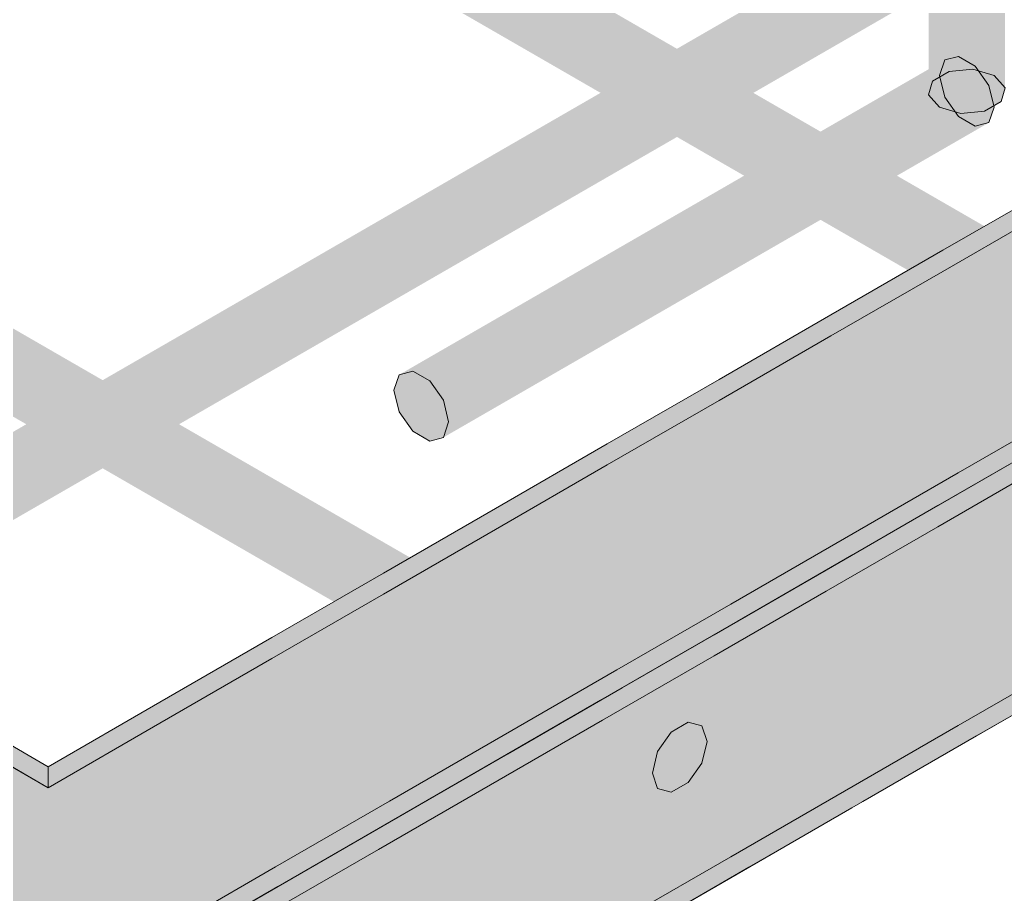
# Model space of a CAD drawing. Header units: metres. Extents: x 349021 to 349543, y 9281040 to 9281959.
# Drawn here: x 349207.2665 to 349207.5637, y 9281041.4445 to 9281041.7084 of the extents above; entities that cross this region are included whole.
import ezdxf

# ---------------------------------------------------------------- set-up
doc = ezdxf.new("R2010")
doc.units = ezdxf.units.M
doc.header["$LTSCALE"] = 0.25
doc.layers.add('ISO-3D', color=7, linetype='CONTINUOUS', lineweight=13)
doc.layers.add('ISO-3D-ARISTAS', color=250, linetype='CONTINUOUS', lineweight=13)

msp = doc.modelspace()

# ---------------------------------------------------------------- linework, layer by layer
at = {"layer": 'ISO-3D', "true_color": 0x5d5a55}
for points in [[(349207.54683, 9281041.78283), (349207.54173, 9281041.77988), (349207.54683, 9281041.69283), (349207.54173, 9281041.68988)], [(349207.55742, 9281041.77082), (349207.56252, 9281041.77377), (349207.55742, 9281041.68082), (349207.56252, 9281041.68377)]]:
    msp.add_solid(points, dxfattribs=at)
at = {"layer": 'ISO-3D', "true_color": 0x6a6762}
for points in [[(349207.55395, 9281041.78348), (349207.54683, 9281041.78283), (349207.55395, 9281041.69348), (349207.54683, 9281041.69283)], [(349207.5503, 9281041.77017), (349207.55742, 9281041.77082), (349207.5503, 9281041.68017), (349207.55742, 9281041.68082)]]:
    msp.add_solid(points, dxfattribs=at)
at = {"layer": 'ISO-3D', "true_color": 0x6c6863}
for points in [[(349207.56038, 9281041.78159), (349207.55395, 9281041.78348), (349207.56038, 9281041.69159), (349207.55395, 9281041.69348)], [(349207.54388, 9281041.77206), (349207.5503, 9281041.77017), (349207.54388, 9281041.68206), (349207.5503, 9281041.68017)]]:
    msp.add_solid(points, dxfattribs=at)
at = {"layer": 'ISO-3D', "true_color": 0x605d58}
for points in [[(349207.56365, 9281041.77788), (349207.56038, 9281041.78159), (349207.56365, 9281041.68788), (349207.56038, 9281041.69159)], [(349207.54061, 9281041.77577), (349207.54388, 9281041.77206), (349207.54061, 9281041.68577), (349207.54388, 9281041.68206)], [(349207.54545, 9281041.69628), (349207.54958, 9281041.69736), (349207.46318, 9281041.64878), (349207.46731, 9281041.64986)], [(349207.5588, 9281041.67737), (349207.55468, 9281041.67629), (349207.47653, 9281041.62987), (349207.4724, 9281041.62879)], [(349207.46318, 9281041.64878), (349207.46731, 9281041.64986), (349207.38091, 9281041.60128), (349207.38503, 9281041.60236)], [(349207.47653, 9281041.62987), (349207.4724, 9281041.62879), (349207.39426, 9281041.58237), (349207.39013, 9281041.58129)]]:
    msp.add_solid(points, dxfattribs=at)
at = {"layer": 'ISO-3D', "true_color": 0x4a4744}
for points in [[(349207.54173, 9281041.77988), (349207.54061, 9281041.77577), (349207.54173, 9281041.68988), (349207.54061, 9281041.68577)], [(349207.56252, 9281041.77377), (349207.56365, 9281041.77788), (349207.56252, 9281041.68377), (349207.56365, 9281041.68788)]]:
    msp.add_solid(points, dxfattribs=at)
at = {"layer": 'ISO-3D', "true_color": 0x7f5135}
for points in [[(349207.58266, 9281041.76057), (349207.58678, 9281041.75472), (349207.50005, 9281041.71287), (349207.50418, 9281041.70703)], [(349207.57756, 9281041.74539), (349207.57343, 9281041.75123), (349207.49495, 9281041.6977), (349207.49083, 9281041.70354)], [(349207.50005, 9281041.71287), (349207.50418, 9281041.70703), (349207.41745, 9281041.66518), (349207.42157, 9281041.65934)], [(349207.49495, 9281041.6977), (349207.49083, 9281041.70354), (349207.41235, 9281041.65001), (349207.40822, 9281041.65585)], [(349207.41745, 9281041.66518), (349207.42157, 9281041.65934), (349207.33484, 9281041.61749), (349207.33896, 9281041.61165)], [(349207.41235, 9281041.65001), (349207.40822, 9281041.65585), (349207.32974, 9281041.60231), (349207.32562, 9281041.60816)], [(349207.33484, 9281041.61749), (349207.33896, 9281041.61165), (349207.25223, 9281041.5698), (349207.25636, 9281041.56396)], [(349207.32974, 9281041.60231), (349207.32562, 9281041.60816), (349207.24714, 9281041.55462), (349207.24301, 9281041.56046)], [(349207.59065, 9281041.56518), (349207.59477, 9281041.55934), (349207.50805, 9281041.51749), (349207.51217, 9281041.51165)], [(349207.58555, 9281041.55001), (349207.58143, 9281041.55585), (349207.50295, 9281041.50231), (349207.49882, 9281041.50816)], [(349207.50805, 9281041.51749), (349207.51217, 9281041.51165), (349207.42544, 9281041.4698), (349207.42956, 9281041.46396)], [(349207.50295, 9281041.50231), (349207.49882, 9281041.50816), (349207.42034, 9281041.45462), (349207.41622, 9281041.46046)], [(349207.42544, 9281041.4698), (349207.42956, 9281041.46396), (349207.34283, 9281041.4221), (349207.34696, 9281041.41626)], [(349207.42034, 9281041.45462), (349207.41622, 9281041.46046), (349207.33774, 9281041.40693), (349207.33361, 9281041.41277)]]:
    msp.add_solid(points, dxfattribs=at)
at = {"layer": 'ISO-3D', "true_color": 0x70472f}
for points in [[(349207.57343, 9281041.75123), (349207.57186, 9281041.75774), (349207.49083, 9281041.70354), (349207.48925, 9281041.71005)], [(349207.58678, 9281041.75472), (349207.58836, 9281041.74822), (349207.50418, 9281041.70703), (349207.50575, 9281041.70052)], [(349207.49083, 9281041.70354), (349207.48925, 9281041.71005), (349207.40822, 9281041.65585), (349207.40665, 9281041.66236)], [(349207.50418, 9281041.70703), (349207.50575, 9281041.70052), (349207.42157, 9281041.65934), (349207.42315, 9281041.65283)], [(349207.40822, 9281041.65585), (349207.40665, 9281041.66236), (349207.32562, 9281041.60816), (349207.32404, 9281041.61466)], [(349207.42157, 9281041.65934), (349207.42315, 9281041.65283), (349207.33896, 9281041.61165), (349207.34054, 9281041.60514)], [(349207.32562, 9281041.60816), (349207.32404, 9281041.61466), (349207.24301, 9281041.56046), (349207.24144, 9281041.56697)], [(349207.33896, 9281041.61165), (349207.34054, 9281041.60514), (349207.25636, 9281041.56396), (349207.25793, 9281041.55745)], [(349207.58143, 9281041.55585), (349207.57985, 9281041.56236), (349207.49882, 9281041.50816), (349207.49725, 9281041.51466)], [(349207.59477, 9281041.55934), (349207.59635, 9281041.55283), (349207.51217, 9281041.51165), (349207.51374, 9281041.50514)], [(349207.49882, 9281041.50816), (349207.49725, 9281041.51466), (349207.41622, 9281041.46046), (349207.41464, 9281041.46697)], [(349207.51217, 9281041.51165), (349207.51374, 9281041.50514), (349207.42956, 9281041.46396), (349207.43114, 9281041.45745)], [(349207.41622, 9281041.46046), (349207.41464, 9281041.46697), (349207.33361, 9281041.41277), (349207.33204, 9281041.41928)], [(349207.42956, 9281041.46396), (349207.43114, 9281041.45745), (349207.34696, 9281041.41626), (349207.34853, 9281041.40975)]]:
    msp.add_solid(points, dxfattribs=at)
at = {"layer": 'ISO-3D', "true_color": 0x553624}
for points in [[(349207.58836, 9281041.74822), (349207.58678, 9281041.74353), (349207.50575, 9281041.70052), (349207.50418, 9281041.69583)], [(349207.48925, 9281041.71005), (349207.49083, 9281041.71474), (349207.40665, 9281041.66236), (349207.40822, 9281041.66705)], [(349207.50575, 9281041.70052), (349207.50418, 9281041.69583), (349207.42315, 9281041.65283), (349207.42157, 9281041.64814)], [(349207.40665, 9281041.66236), (349207.40822, 9281041.66705), (349207.32404, 9281041.61466), (349207.32562, 9281041.61935)], [(349207.42315, 9281041.65283), (349207.42157, 9281041.64814), (349207.34054, 9281041.60514), (349207.33896, 9281041.60045)], [(349207.32404, 9281041.61466), (349207.32562, 9281041.61935), (349207.24144, 9281041.56697), (349207.24301, 9281041.57166)], [(349207.34054, 9281041.60514), (349207.33896, 9281041.60045), (349207.25793, 9281041.55745), (349207.25636, 9281041.55276)], [(349207.57985, 9281041.56236), (349207.58143, 9281041.56705), (349207.49725, 9281041.51466), (349207.49882, 9281041.51935)], [(349207.59635, 9281041.55283), (349207.59477, 9281041.54814), (349207.51374, 9281041.50514), (349207.51217, 9281041.50045)], [(349207.49725, 9281041.51466), (349207.49882, 9281041.51935), (349207.41464, 9281041.46697), (349207.41622, 9281041.47166)], [(349207.51374, 9281041.50514), (349207.51217, 9281041.50045), (349207.43114, 9281041.45745), (349207.42956, 9281041.45276)], [(349207.41464, 9281041.46697), (349207.41622, 9281041.47166), (349207.33204, 9281041.41928), (349207.33361, 9281041.42397)], [(349207.43114, 9281041.45745), (349207.42956, 9281041.45276), (349207.34853, 9281041.40975), (349207.34696, 9281041.40507)]]:
    msp.add_solid(points, dxfattribs=at)
at = {"layer": 'ISO-3D', "true_color": 0x7c4f34}
for points in [[(349207.58266, 9281041.74245), (349207.57756, 9281041.74539), (349207.50005, 9281041.69476), (349207.49495, 9281041.6977)], [(349207.47607, 9281041.69179), (349207.47097, 9281041.68885), (349207.39346, 9281041.73948), (349207.38837, 9281041.73654)], [(349207.47097, 9281041.67073), (349207.47607, 9281041.67367), (349207.38837, 9281041.71842), (349207.39346, 9281041.72136)], [(349207.49495, 9281041.71582), (349207.50005, 9281041.71287), (349207.41235, 9281041.66812), (349207.41745, 9281041.66518)], [(349207.50005, 9281041.69476), (349207.49495, 9281041.6977), (349207.41745, 9281041.64706), (349207.41235, 9281041.65001)], [(349207.55867, 9281041.6441), (349207.55358, 9281041.64115), (349207.47607, 9281041.69179), (349207.47097, 9281041.68885)], [(349207.55358, 9281041.62304), (349207.55867, 9281041.62598), (349207.47097, 9281041.67073), (349207.47607, 9281041.67367)], [(349207.41235, 9281041.66812), (349207.41745, 9281041.66518), (349207.32974, 9281041.62043), (349207.33484, 9281041.61749)], [(349207.41745, 9281041.64706), (349207.41235, 9281041.65001), (349207.33484, 9281041.59937), (349207.32974, 9281041.60231)], [(349207.64128, 9281041.59641), (349207.63618, 9281041.59346), (349207.55867, 9281041.6441), (349207.55358, 9281041.64115)], [(349207.30286, 9281041.59179), (349207.29777, 9281041.58885), (349207.22026, 9281041.63948), (349207.21516, 9281041.63654)], [(349207.63618, 9281041.57534), (349207.64128, 9281041.57829), (349207.55358, 9281041.62304), (349207.55867, 9281041.62598)], [(349207.29777, 9281041.57073), (349207.30286, 9281041.57367), (349207.21516, 9281041.61842), (349207.22026, 9281041.62136)], [(349207.32974, 9281041.62043), (349207.33484, 9281041.61749), (349207.24714, 9281041.57274), (349207.25223, 9281041.5698)], [(349207.33484, 9281041.59937), (349207.32974, 9281041.60231), (349207.25223, 9281041.55168), (349207.24714, 9281041.55462)], [(349207.38547, 9281041.5441), (349207.38037, 9281041.54115), (349207.30286, 9281041.59179), (349207.29777, 9281041.58885)], [(349207.38037, 9281041.52304), (349207.38547, 9281041.52598), (349207.29777, 9281041.57073), (349207.30286, 9281041.57367)], [(349207.58555, 9281041.56812), (349207.59065, 9281041.56518), (349207.50295, 9281041.52043), (349207.50805, 9281041.51749)], [(349207.59065, 9281041.54706), (349207.58555, 9281041.55001), (349207.50805, 9281041.49937), (349207.50295, 9281041.50231)], [(349207.46807, 9281041.49641), (349207.46298, 9281041.49346), (349207.38547, 9281041.5441), (349207.38037, 9281041.54115)], [(349207.46298, 9281041.47534), (349207.46807, 9281041.47829), (349207.38037, 9281041.52304), (349207.38547, 9281041.52598)], [(349207.50295, 9281041.52043), (349207.50805, 9281041.51749), (349207.42034, 9281041.47274), (349207.42544, 9281041.4698)], [(349207.50805, 9281041.49937), (349207.50295, 9281041.50231), (349207.42544, 9281041.45168), (349207.42034, 9281041.45462)], [(349207.42034, 9281041.47274), (349207.42544, 9281041.4698), (349207.33774, 9281041.42505), (349207.34283, 9281041.4221)], [(349207.42544, 9281041.45168), (349207.42034, 9281041.45462), (349207.34283, 9281041.40399), (349207.33774, 9281041.40693)]]:
    msp.add_solid(points, dxfattribs=at)
at = {"layer": 'ISO-3D', "true_color": 0x67422b}
for points in [[(349207.58678, 9281041.74353), (349207.58266, 9281041.74245), (349207.50418, 9281041.69583), (349207.50005, 9281041.69476)], [(349207.49083, 9281041.71474), (349207.49495, 9281041.71582), (349207.40822, 9281041.66705), (349207.41235, 9281041.66812)], [(349207.50418, 9281041.69583), (349207.50005, 9281041.69476), (349207.42157, 9281041.64814), (349207.41745, 9281041.64706)], [(349207.40822, 9281041.66705), (349207.41235, 9281041.66812), (349207.32562, 9281041.61935), (349207.32974, 9281041.62043)], [(349207.42157, 9281041.64814), (349207.41745, 9281041.64706), (349207.33896, 9281041.60045), (349207.33484, 9281041.59937)], [(349207.32562, 9281041.61935), (349207.32974, 9281041.62043), (349207.24301, 9281041.57166), (349207.24714, 9281041.57274)], [(349207.33896, 9281041.60045), (349207.33484, 9281041.59937), (349207.25636, 9281041.55276), (349207.25223, 9281041.55168)], [(349207.58143, 9281041.56705), (349207.58555, 9281041.56812), (349207.49882, 9281041.51935), (349207.50295, 9281041.52043)], [(349207.59477, 9281041.54814), (349207.59065, 9281041.54706), (349207.51217, 9281041.50045), (349207.50805, 9281041.49937)], [(349207.49882, 9281041.51935), (349207.50295, 9281041.52043), (349207.41622, 9281041.47166), (349207.42034, 9281041.47274)], [(349207.51217, 9281041.50045), (349207.50805, 9281041.49937), (349207.42956, 9281041.45276), (349207.42544, 9281041.45168)], [(349207.41622, 9281041.47166), (349207.42034, 9281041.47274), (349207.33361, 9281041.42397), (349207.33774, 9281041.42505)], [(349207.42956, 9281041.45276), (349207.42544, 9281041.45168), (349207.34696, 9281041.40507), (349207.34283, 9281041.40399)]]:
    msp.add_solid(points, dxfattribs=at)
at = {"layer": 'ISO-3D', "true_color": 0x603d28}
for points in [[(349207.48019, 9281041.69071), (349207.47607, 9281041.69179), (349207.39759, 9281041.7384), (349207.39346, 9281041.73948)], [(349207.48177, 9281041.68602), (349207.48019, 9281041.69071), (349207.39916, 9281041.73371), (349207.39759, 9281041.7384)], [(349207.46527, 9281041.6765), (349207.46685, 9281041.67181), (349207.38267, 9281041.72419), (349207.38424, 9281041.7195)], [(349207.46685, 9281041.67181), (349207.47097, 9281041.67073), (349207.38424, 9281041.7195), (349207.38837, 9281041.71842)], [(349207.5628, 9281041.64302), (349207.55867, 9281041.6441), (349207.48019, 9281041.69071), (349207.47607, 9281041.69179)], [(349207.56437, 9281041.63833), (349207.5628, 9281041.64302), (349207.48177, 9281041.68602), (349207.48019, 9281041.69071)], [(349207.54788, 9281041.6288), (349207.54945, 9281041.62412), (349207.46527, 9281041.6765), (349207.46685, 9281041.67181)], [(349207.54945, 9281041.62412), (349207.55358, 9281041.62304), (349207.46685, 9281041.67181), (349207.47097, 9281041.67073)], [(349207.6454, 9281041.59533), (349207.64128, 9281041.59641), (349207.5628, 9281041.64302), (349207.55867, 9281041.6441)], [(349207.64698, 9281041.59064), (349207.6454, 9281041.59533), (349207.56437, 9281041.63833), (349207.5628, 9281041.64302)], [(349207.30699, 9281041.59071), (349207.30286, 9281041.59179), (349207.22438, 9281041.6384), (349207.22026, 9281041.63948)], [(349207.30856, 9281041.58602), (349207.30699, 9281041.59071), (349207.22596, 9281041.63371), (349207.22438, 9281041.6384)], [(349207.63048, 9281041.58111), (349207.63206, 9281041.57642), (349207.54788, 9281041.6288), (349207.54945, 9281041.62412)], [(349207.29207, 9281041.5765), (349207.29364, 9281041.57181), (349207.20946, 9281041.62419), (349207.21104, 9281041.6195)], [(349207.63206, 9281041.57642), (349207.63618, 9281041.57534), (349207.54945, 9281041.62412), (349207.55358, 9281041.62304)], [(349207.29364, 9281041.57181), (349207.29777, 9281041.57073), (349207.21104, 9281041.6195), (349207.21516, 9281041.61842)], [(349207.38959, 9281041.54302), (349207.38547, 9281041.5441), (349207.30699, 9281041.59071), (349207.30286, 9281041.59179)], [(349207.39117, 9281041.53833), (349207.38959, 9281041.54302), (349207.30856, 9281041.58602), (349207.30699, 9281041.59071)], [(349207.37467, 9281041.5288), (349207.37625, 9281041.52412), (349207.29207, 9281041.5765), (349207.29364, 9281041.57181)], [(349207.37625, 9281041.52412), (349207.38037, 9281041.52304), (349207.29364, 9281041.57181), (349207.29777, 9281041.57073)], [(349207.4722, 9281041.49533), (349207.46807, 9281041.49641), (349207.38959, 9281041.54302), (349207.38547, 9281041.5441)], [(349207.47377, 9281041.49064), (349207.4722, 9281041.49533), (349207.39117, 9281041.53833), (349207.38959, 9281041.54302)], [(349207.45728, 9281041.48111), (349207.45885, 9281041.47642), (349207.37467, 9281041.5288), (349207.37625, 9281041.52412)], [(349207.45885, 9281041.47642), (349207.46298, 9281041.47534), (349207.37625, 9281041.52412), (349207.38037, 9281041.52304)]]:
    msp.add_solid(points, dxfattribs=at)
at = {"layer": 'ISO-3D', "true_color": 0x865538}
for points in [[(349207.47097, 9281041.68885), (349207.46685, 9281041.68301), (349207.38837, 9281041.73654), (349207.38424, 9281041.7307)], [(349207.47607, 9281041.67367), (349207.48019, 9281041.67951), (349207.39346, 9281041.72136), (349207.39759, 9281041.72721)], [(349207.55358, 9281041.64115), (349207.54945, 9281041.63531), (349207.47097, 9281041.68885), (349207.46685, 9281041.68301)], [(349207.55867, 9281041.62598), (349207.5628, 9281041.63182), (349207.47607, 9281041.67367), (349207.48019, 9281041.67951)], [(349207.63618, 9281041.59346), (349207.63206, 9281041.58762), (349207.55358, 9281041.64115), (349207.54945, 9281041.63531)], [(349207.29777, 9281041.58885), (349207.29364, 9281041.58301), (349207.21516, 9281041.63654), (349207.21104, 9281041.6307)], [(349207.64128, 9281041.57829), (349207.6454, 9281041.58413), (349207.55867, 9281041.62598), (349207.5628, 9281041.63182)], [(349207.30286, 9281041.57367), (349207.30699, 9281041.57951), (349207.22026, 9281041.62136), (349207.22438, 9281041.62721)], [(349207.38037, 9281041.54115), (349207.37625, 9281041.53531), (349207.29777, 9281041.58885), (349207.29364, 9281041.58301)], [(349207.38547, 9281041.52598), (349207.38959, 9281041.53182), (349207.30286, 9281041.57367), (349207.30699, 9281041.57951)], [(349207.46298, 9281041.49346), (349207.45885, 9281041.48762), (349207.38037, 9281041.54115), (349207.37625, 9281041.53531)], [(349207.46807, 9281041.47829), (349207.4722, 9281041.48413), (349207.38547, 9281041.52598), (349207.38959, 9281041.53182)]]:
    msp.add_solid(points, dxfattribs=at)
at = {"layer": 'ISO-3D', "true_color": 0x7b4f34}
for points in [[(349207.48019, 9281041.67951), (349207.48177, 9281041.68602), (349207.39759, 9281041.72721), (349207.39916, 9281041.73371)], [(349207.46685, 9281041.68301), (349207.46527, 9281041.6765), (349207.38424, 9281041.7307), (349207.38267, 9281041.72419)], [(349207.5628, 9281041.63182), (349207.56437, 9281041.63833), (349207.48019, 9281041.67951), (349207.48177, 9281041.68602)], [(349207.54945, 9281041.63531), (349207.54788, 9281041.6288), (349207.46685, 9281041.68301), (349207.46527, 9281041.6765)], [(349207.6454, 9281041.58413), (349207.64698, 9281041.59064), (349207.5628, 9281041.63182), (349207.56437, 9281041.63833)], [(349207.63206, 9281041.58762), (349207.63048, 9281041.58111), (349207.54945, 9281041.63531), (349207.54788, 9281041.6288)], [(349207.30699, 9281041.57951), (349207.30856, 9281041.58602), (349207.22438, 9281041.62721), (349207.22596, 9281041.63371)], [(349207.29364, 9281041.58301), (349207.29207, 9281041.5765), (349207.21104, 9281041.6307), (349207.20946, 9281041.62419)], [(349207.38959, 9281041.53182), (349207.39117, 9281041.53833), (349207.30699, 9281041.57951), (349207.30856, 9281041.58602)], [(349207.37625, 9281041.53531), (349207.37467, 9281041.5288), (349207.29364, 9281041.58301), (349207.29207, 9281041.5765)], [(349207.4722, 9281041.48413), (349207.47377, 9281041.49064), (349207.38959, 9281041.53182), (349207.39117, 9281041.53833)], [(349207.45885, 9281041.48762), (349207.45728, 9281041.48111), (349207.37625, 9281041.53531), (349207.37467, 9281041.5288)]]:
    msp.add_solid(points, dxfattribs=at)
at = {"layer": 'ISO-3D', "true_color": 0x736f6a}
for points in [[(349207.54958, 9281041.69736), (349207.55468, 9281041.69441), (349207.46731, 9281041.64986), (349207.4724, 9281041.64691)], [(349207.55213, 9281041.68682), (349207.54683, 9281041.69283), (349207.54173, 9281041.68988)], [(349207.55213, 9281041.68682), (349207.55395, 9281041.69348), (349207.54683, 9281041.69283)], [(349207.55213, 9281041.68682), (349207.56038, 9281041.69159), (349207.55395, 9281041.69348)], [(349207.55213, 9281041.68682), (349207.56365, 9281041.68788), (349207.56038, 9281041.69159)], [(349207.55213, 9281041.68682), (349207.54173, 9281041.68988), (349207.54061, 9281041.68577)], [(349207.55213, 9281041.68682), (349207.54061, 9281041.68577), (349207.54388, 9281041.68206)], [(349207.55213, 9281041.68682), (349207.54388, 9281041.68206), (349207.5503, 9281041.68017)], [(349207.55213, 9281041.68682), (349207.5503, 9281041.68017), (349207.55742, 9281041.68082)], [(349207.55213, 9281041.68682), (349207.56252, 9281041.68377), (349207.56365, 9281041.68788)], [(349207.55213, 9281041.68682), (349207.55742, 9281041.68082), (349207.56252, 9281041.68377)], [(349207.55468, 9281041.67629), (349207.54958, 9281041.67924), (349207.4724, 9281041.62879), (349207.46731, 9281041.63174)], [(349207.46731, 9281041.64986), (349207.4724, 9281041.64691), (349207.38503, 9281041.60236), (349207.39013, 9281041.59941)], [(349207.4724, 9281041.62879), (349207.46731, 9281041.63174), (349207.39013, 9281041.58129), (349207.38503, 9281041.58424)]]:
    msp.add_solid(points, dxfattribs=at)
at = {"layer": 'ISO-3D', "true_color": 0x67645f}
for points in [[(349207.55213, 9281041.68682), (349207.54545, 9281041.69628), (349207.54958, 9281041.69736)], [(349207.55213, 9281041.68682), (349207.54958, 9281041.69736), (349207.55468, 9281041.69441)], [(349207.55213, 9281041.68682), (349207.54388, 9281041.69159), (349207.54545, 9281041.69628)], [(349207.55213, 9281041.68682), (349207.55468, 9281041.69441), (349207.5588, 9281041.68857)], [(349207.55213, 9281041.68682), (349207.54545, 9281041.68508), (349207.54388, 9281041.69159)], [(349207.55213, 9281041.68682), (349207.5588, 9281041.68857), (349207.56038, 9281041.68206)], [(349207.55213, 9281041.68682), (349207.54958, 9281041.67924), (349207.54545, 9281041.68508)], [(349207.55213, 9281041.68682), (349207.55468, 9281041.67629), (349207.54958, 9281041.67924)], [(349207.55213, 9281041.68682), (349207.5588, 9281041.67737), (349207.55468, 9281041.67629)], [(349207.55213, 9281041.68682), (349207.56038, 9281041.68206), (349207.5588, 9281041.67737)], [(349207.38758, 9281041.59182), (349207.38091, 9281041.60128), (349207.38503, 9281041.60236)], [(349207.38758, 9281041.59182), (349207.38503, 9281041.60236), (349207.39013, 9281041.59941)], [(349207.38758, 9281041.59182), (349207.37933, 9281041.59659), (349207.38091, 9281041.60128)], [(349207.38758, 9281041.59182), (349207.39013, 9281041.59941), (349207.39426, 9281041.59357)], [(349207.38758, 9281041.59182), (349207.38091, 9281041.59008), (349207.37933, 9281041.59659)], [(349207.38758, 9281041.59182), (349207.39426, 9281041.59357), (349207.39583, 9281041.58706)], [(349207.38758, 9281041.59182), (349207.38503, 9281041.58424), (349207.38091, 9281041.59008)], [(349207.38758, 9281041.59182), (349207.39013, 9281041.58129), (349207.38503, 9281041.58424)], [(349207.38758, 9281041.59182), (349207.39426, 9281041.58237), (349207.39013, 9281041.58129)], [(349207.38758, 9281041.59182), (349207.39583, 9281041.58706), (349207.39426, 9281041.58237)]]:
    msp.add_solid(points, dxfattribs=at)
at = {"layer": 'ISO-3D', "true_color": 0x4f4d49}
for points in [[(349207.54388, 9281041.69159), (349207.54545, 9281041.69628), (349207.46161, 9281041.64409), (349207.46318, 9281041.64878)], [(349207.56038, 9281041.68206), (349207.5588, 9281041.67737), (349207.4781, 9281041.63456), (349207.47653, 9281041.62987)], [(349207.46161, 9281041.64409), (349207.46318, 9281041.64878), (349207.37933, 9281041.59659), (349207.38091, 9281041.60128)], [(349207.4781, 9281041.63456), (349207.47653, 9281041.62987), (349207.39583, 9281041.58706), (349207.39426, 9281041.58237)]]:
    msp.add_solid(points, dxfattribs=at)
at = {"layer": 'ISO-3D', "true_color": 0x76726d}
for points in [[(349207.55468, 9281041.69441), (349207.5588, 9281041.68857), (349207.4724, 9281041.64691), (349207.47653, 9281041.64107)], [(349207.54958, 9281041.67924), (349207.54545, 9281041.68508), (349207.46731, 9281041.63174), (349207.46318, 9281041.63758)], [(349207.4724, 9281041.64691), (349207.47653, 9281041.64107), (349207.39013, 9281041.59941), (349207.39426, 9281041.59357)], [(349207.46731, 9281041.63174), (349207.46318, 9281041.63758), (349207.38503, 9281041.58424), (349207.38091, 9281041.59008)]]:
    msp.add_solid(points, dxfattribs=at)
at = {"layer": 'ISO-3D', "true_color": 0x686560}
for points in [[(349207.54545, 9281041.68508), (349207.54388, 9281041.69159), (349207.46318, 9281041.63758), (349207.46161, 9281041.64409)], [(349207.5588, 9281041.68857), (349207.56038, 9281041.68206), (349207.47653, 9281041.64107), (349207.4781, 9281041.63456)], [(349207.46318, 9281041.63758), (349207.46161, 9281041.64409), (349207.38091, 9281041.59008), (349207.37933, 9281041.59659)], [(349207.47653, 9281041.64107), (349207.4781, 9281041.63456), (349207.39426, 9281041.59357), (349207.39583, 9281041.58706)]]:
    msp.add_solid(points, dxfattribs=at)
at = {"layer": 'ISO-3D', "true_color": 0x22252b}
for points in [[(349207.57862, 9281041.65197), (349207.54489, 9281041.63249), (349207.57862, 9281041.65832), (349207.54489, 9281041.63884)], [(349207.54489, 9281041.63249), (349207.51115, 9281041.61302), (349207.54489, 9281041.63884), (349207.51115, 9281041.61937)], [(349207.51115, 9281041.61302), (349207.47742, 9281041.59354), (349207.51115, 9281041.61937), (349207.47742, 9281041.59989)], [(349207.47742, 9281041.59354), (349207.44368, 9281041.57406), (349207.47742, 9281041.59989), (349207.44368, 9281041.58041)], [(349207.58386, 9281041.55339), (349207.54954, 9281041.53358), (349207.58386, 9281041.59149), (349207.54954, 9281041.57168)], [(349207.58677, 9281041.58047), (349207.55213, 9281041.56047), (349207.58677, 9281041.58682), (349207.55213, 9281041.56682)], [(349207.44368, 9281041.57406), (349207.40994, 9281041.55458), (349207.44368, 9281041.58041), (349207.40994, 9281041.56093)], [(349207.58677, 9281041.54555), (349207.55213, 9281041.52555), (349207.58677, 9281041.58047), (349207.55213, 9281041.56047)], [(349207.54954, 9281041.53358), (349207.51522, 9281041.51377), (349207.54954, 9281041.57168), (349207.51522, 9281041.55187)], [(349207.55213, 9281041.56047), (349207.51749, 9281041.54047), (349207.55213, 9281041.56682), (349207.51749, 9281041.54682)], [(349207.40994, 9281041.55458), (349207.37621, 9281041.53511), (349207.40994, 9281041.56093), (349207.37621, 9281041.54146)], [(349207.55213, 9281041.52555), (349207.51749, 9281041.50555), (349207.55213, 9281041.56047), (349207.51749, 9281041.54047)], [(349207.51522, 9281041.51377), (349207.48091, 9281041.49395), (349207.51522, 9281041.55187), (349207.48091, 9281041.53205)], [(349207.58386, 9281041.51529), (349207.54954, 9281041.49548), (349207.58386, 9281041.55339), (349207.54954, 9281041.53358)], [(349207.51749, 9281041.54047), (349207.48285, 9281041.52047), (349207.51749, 9281041.54682), (349207.48285, 9281041.52682)], [(349207.58677, 9281041.51062), (349207.55213, 9281041.49062), (349207.58677, 9281041.54555), (349207.55213, 9281041.52555)], [(349207.37621, 9281041.53511), (349207.34247, 9281041.51563), (349207.37621, 9281041.54146), (349207.34247, 9281041.52198)], [(349207.51749, 9281041.50555), (349207.48285, 9281041.48555), (349207.51749, 9281041.54047), (349207.48285, 9281041.52047)], [(349207.48091, 9281041.49395), (349207.44659, 9281041.47414), (349207.48091, 9281041.53205), (349207.44659, 9281041.51224)], [(349207.54954, 9281041.49548), (349207.51522, 9281041.47567), (349207.54954, 9281041.53358), (349207.51522, 9281041.51377)], [(349207.48285, 9281041.52047), (349207.44821, 9281041.50047), (349207.48285, 9281041.52682), (349207.44821, 9281041.50682)], [(349207.55213, 9281041.49062), (349207.51749, 9281041.47062), (349207.55213, 9281041.52555), (349207.51749, 9281041.50555)], [(349207.34247, 9281041.51563), (349207.30874, 9281041.49615), (349207.34247, 9281041.52198), (349207.30874, 9281041.5025)], [(349207.48285, 9281041.48555), (349207.44821, 9281041.46555), (349207.48285, 9281041.52047), (349207.44821, 9281041.50047)], [(349207.51522, 9281041.47567), (349207.48091, 9281041.45585), (349207.51522, 9281041.51377), (349207.48091, 9281041.49395)], [(349207.44659, 9281041.47414), (349207.41227, 9281041.45433), (349207.44659, 9281041.51224), (349207.41227, 9281041.49243)], [(349207.44821, 9281041.50047), (349207.41356, 9281041.48047), (349207.44821, 9281041.50682), (349207.41356, 9281041.48682)], [(349207.51749, 9281041.47062), (349207.48285, 9281041.45062), (349207.51749, 9281041.50555), (349207.48285, 9281041.48555)], [(349207.30874, 9281041.49615), (349207.275, 9281041.47667), (349207.30874, 9281041.5025), (349207.275, 9281041.48302)], [(349207.44821, 9281041.46555), (349207.41356, 9281041.44555), (349207.44821, 9281041.50047), (349207.41356, 9281041.48047)], [(349207.41227, 9281041.45433), (349207.37795, 9281041.43451), (349207.41227, 9281041.49243), (349207.37795, 9281041.47261)], [(349207.48091, 9281041.45585), (349207.44659, 9281041.43604), (349207.48091, 9281041.49395), (349207.44659, 9281041.47414)], [(349207.41356, 9281041.48047), (349207.37892, 9281041.46047), (349207.41356, 9281041.48682), (349207.37892, 9281041.46682)], [(349207.48285, 9281041.45062), (349207.44821, 9281041.43062), (349207.48285, 9281041.48555), (349207.44821, 9281041.46555)], [(349207.41356, 9281041.44555), (349207.37892, 9281041.42555), (349207.41356, 9281041.48047), (349207.37892, 9281041.46047)], [(349207.37795, 9281041.43451), (349207.34364, 9281041.4147), (349207.37795, 9281041.47261), (349207.34364, 9281041.4528)], [(349207.44659, 9281041.43604), (349207.41227, 9281041.41623), (349207.44659, 9281041.47414), (349207.41227, 9281041.45433)], [(349207.37892, 9281041.46047), (349207.34428, 9281041.44047), (349207.37892, 9281041.46682), (349207.34428, 9281041.44682)], [(349207.44821, 9281041.43062), (349207.41356, 9281041.41062), (349207.44821, 9281041.46555), (349207.41356, 9281041.44555)], [(349207.37892, 9281041.42555), (349207.34428, 9281041.40555), (349207.37892, 9281041.46047), (349207.34428, 9281041.44047)], [(349207.41227, 9281041.41623), (349207.37795, 9281041.39641), (349207.41227, 9281041.45433), (349207.37795, 9281041.43451)], [(349207.34364, 9281041.4147), (349207.30932, 9281041.39489), (349207.34364, 9281041.4528), (349207.30932, 9281041.43299)], [(349207.34428, 9281041.44047), (349207.30964, 9281041.42047), (349207.34428, 9281041.44682), (349207.30964, 9281041.42682)], [(349207.41356, 9281041.41062), (349207.37892, 9281041.39062), (349207.41356, 9281041.44555), (349207.37892, 9281041.42555)]]:
    msp.add_solid(points, dxfattribs=at)
at = {"layer": 'ISO-3D', "true_color": 0x2b2e35}
for points in [[(349207.60887, 9281041.64086), (349207.57513, 9281041.62138), (349207.57862, 9281041.65832), (349207.54489, 9281041.63884)], [(349207.61162, 9281041.63292), (349207.57788, 9281041.61344), (349207.57862, 9281041.65197), (349207.54489, 9281041.63249)], [(349207.57513, 9281041.62138), (349207.5414, 9281041.6019), (349207.54489, 9281041.63884), (349207.51115, 9281041.61937)], [(349207.57788, 9281041.61344), (349207.54415, 9281041.59397), (349207.54489, 9281041.63249), (349207.51115, 9281041.61302)], [(349207.60538, 9281041.60392), (349207.57164, 9281041.58444), (349207.57513, 9281041.62138), (349207.5414, 9281041.6019)], [(349207.5414, 9281041.6019), (349207.50766, 9281041.58243), (349207.51115, 9281041.61937), (349207.47742, 9281041.59989)], [(349207.54415, 9281041.59397), (349207.51041, 9281041.57449), (349207.51115, 9281041.61302), (349207.47742, 9281041.59354)], [(349207.61088, 9281041.59439), (349207.57714, 9281041.57492), (349207.57788, 9281041.61344), (349207.54415, 9281041.59397)], [(349207.50766, 9281041.58243), (349207.47393, 9281041.56295), (349207.47742, 9281041.59989), (349207.44368, 9281041.58041)], [(349207.57164, 9281041.58444), (349207.53791, 9281041.56496), (349207.5414, 9281041.6019), (349207.50766, 9281041.58243)], [(349207.51041, 9281041.57449), (349207.47667, 9281041.55501), (349207.47742, 9281041.59354), (349207.44368, 9281041.57406)], [(349207.57714, 9281041.57492), (349207.54341, 9281041.55544), (349207.54415, 9281041.59397), (349207.51041, 9281041.57449)], [(349207.57714, 9281041.58127), (349207.54341, 9281041.56179), (349207.57164, 9281041.58444), (349207.53791, 9281041.56496)], [(349207.53791, 9281041.56496), (349207.50417, 9281041.54549), (349207.50766, 9281041.58243), (349207.47393, 9281041.56295)], [(349207.47393, 9281041.56295), (349207.44019, 9281041.54347), (349207.44368, 9281041.58041), (349207.40994, 9281041.56093)], [(349207.47667, 9281041.55501), (349207.44294, 9281041.53553), (349207.44368, 9281041.57406), (349207.40994, 9281041.55458)], [(349207.54341, 9281041.55544), (349207.50967, 9281041.53596), (349207.51041, 9281041.57449), (349207.47667, 9281041.55501)], [(349207.54341, 9281041.56179), (349207.50967, 9281041.54231), (349207.53791, 9281041.56496), (349207.50417, 9281041.54549)], [(349207.44019, 9281041.54347), (349207.40645, 9281041.52399), (349207.40994, 9281041.56093), (349207.37621, 9281041.54146)], [(349207.50417, 9281041.54549), (349207.47044, 9281041.52601), (349207.47393, 9281041.56295), (349207.44019, 9281041.54347)], [(349207.50967, 9281041.53596), (349207.47593, 9281041.51648), (349207.47667, 9281041.55501), (349207.44294, 9281041.53553)], [(349207.44294, 9281041.53553), (349207.4092, 9281041.51606), (349207.40994, 9281041.55458), (349207.37621, 9281041.53511)], [(349207.47044, 9281041.52601), (349207.4367, 9281041.50653), (349207.44019, 9281041.54347), (349207.40645, 9281041.52399)], [(349207.50967, 9281041.54231), (349207.47593, 9281041.52283), (349207.50417, 9281041.54549), (349207.47044, 9281041.52601)], [(349207.40645, 9281041.52399), (349207.37272, 9281041.50452), (349207.37621, 9281041.54146), (349207.34247, 9281041.52198)], [(349207.4092, 9281041.51606), (349207.37547, 9281041.49658), (349207.37621, 9281041.53511), (349207.34247, 9281041.51563)], [(349207.47593, 9281041.51648), (349207.4422, 9281041.49701), (349207.44294, 9281041.53553), (349207.4092, 9281041.51606)], [(349207.47593, 9281041.52283), (349207.4422, 9281041.50336), (349207.47044, 9281041.52601), (349207.4367, 9281041.50653)], [(349207.37272, 9281041.50452), (349207.33898, 9281041.48504), (349207.34247, 9281041.52198), (349207.30874, 9281041.5025)], [(349207.4367, 9281041.50653), (349207.40296, 9281041.48705), (349207.40645, 9281041.52399), (349207.37272, 9281041.50452)], [(349207.4422, 9281041.49701), (349207.40846, 9281041.47753), (349207.4092, 9281041.51606), (349207.37547, 9281041.49658)], [(349207.37547, 9281041.49658), (349207.34173, 9281041.4771), (349207.34247, 9281041.51563), (349207.30874, 9281041.49615)], [(349207.58936, 9281041.51212), (349207.55504, 9281041.49231), (349207.58386, 9281041.51529), (349207.54954, 9281041.49548)], [(349207.40296, 9281041.48705), (349207.36923, 9281041.46758), (349207.37272, 9281041.50452), (349207.33898, 9281041.48504)], [(349207.4422, 9281041.50336), (349207.40846, 9281041.48388), (349207.4367, 9281041.50653), (349207.40296, 9281041.48705)], [(349207.275, 9281041.48302), (349207.24475, 9281041.46556), (349207.24126, 9281041.5025), (349207.21102, 9281041.48504)], [(349207.33898, 9281041.48504), (349207.30525, 9281041.46556), (349207.30874, 9281041.5025), (349207.275, 9281041.48302)], [(349207.275, 9281041.47667), (349207.242, 9281041.45762), (349207.24126, 9281041.49615), (349207.20827, 9281041.4771)], [(349207.34173, 9281041.4771), (349207.308, 9281041.45762), (349207.30874, 9281041.49615), (349207.275, 9281041.47667)], [(349207.40846, 9281041.47753), (349207.37473, 9281041.45805), (349207.37547, 9281041.49658), (349207.34173, 9281041.4771)], [(349207.55504, 9281041.49231), (349207.52072, 9281041.47249), (349207.54954, 9281041.49548), (349207.51522, 9281041.47567)], [(349207.40846, 9281041.48388), (349207.37473, 9281041.4644), (349207.40296, 9281041.48705), (349207.36923, 9281041.46758)], [(349207.36923, 9281041.46758), (349207.33549, 9281041.4481), (349207.33898, 9281041.48504), (349207.30525, 9281041.46556)], [(349207.30525, 9281041.46556), (349207.275, 9281041.4481), (349207.275, 9281041.48302), (349207.24475, 9281041.46556)], [(349207.308, 9281041.45762), (349207.275, 9281041.43857), (349207.275, 9281041.47667), (349207.242, 9281041.45762)], [(349207.37473, 9281041.45805), (349207.34099, 9281041.43857), (349207.34173, 9281041.4771), (349207.308, 9281041.45762)], [(349207.52072, 9281041.47249), (349207.4864, 9281041.45268), (349207.51522, 9281041.47567), (349207.48091, 9281041.45585)], [(349207.275, 9281041.4481), (349207.24475, 9281041.43064), (349207.24475, 9281041.46556), (349207.21451, 9281041.4481)], [(349207.33549, 9281041.4481), (349207.30525, 9281041.43064), (349207.30525, 9281041.46556), (349207.275, 9281041.4481)], [(349207.37473, 9281041.4644), (349207.34099, 9281041.44492), (349207.36923, 9281041.46758), (349207.33549, 9281041.4481)], [(349207.275, 9281041.43857), (349207.242, 9281041.41952), (349207.242, 9281041.45762), (349207.20901, 9281041.43857)], [(349207.34099, 9281041.43857), (349207.308, 9281041.41952), (349207.308, 9281041.45762), (349207.275, 9281041.43857)], [(349207.4864, 9281041.45268), (349207.45209, 9281041.43287), (349207.48091, 9281041.45585), (349207.44659, 9281041.43604)], [(349207.30525, 9281041.43064), (349207.275, 9281041.41317), (349207.275, 9281041.4481), (349207.24475, 9281041.43064)], [(349207.34099, 9281041.44492), (349207.31075, 9281041.42746), (349207.33549, 9281041.4481), (349207.30525, 9281041.43064)]]:
    msp.add_solid(points, dxfattribs=at)
at = {"layer": 'ISO-3D', "true_color": 0x262a30}
msp.add_solid([(349207.275, 9281041.47667), (349207.24126, 9281041.49615), (349207.275, 9281041.48302), (349207.24126, 9281041.5025)], dxfattribs=at)
at = {"layer": 'ISO-3D', "true_color": 0x643f2a}
for points in [[(349207.46553, 9281041.48587), (349207.46807, 9281041.49641), (349207.46298, 9281041.49346)], [(349207.46553, 9281041.48587), (349207.4722, 9281041.49533), (349207.46807, 9281041.49641)], [(349207.46553, 9281041.48587), (349207.47377, 9281041.49064), (349207.4722, 9281041.49533)], [(349207.46553, 9281041.48587), (349207.46298, 9281041.49346), (349207.45885, 9281041.48762)], [(349207.46553, 9281041.48587), (349207.4722, 9281041.48413), (349207.47377, 9281041.49064)], [(349207.46553, 9281041.48587), (349207.45885, 9281041.48762), (349207.45728, 9281041.48111)], [(349207.46553, 9281041.48587), (349207.45728, 9281041.48111), (349207.45885, 9281041.47642)], [(349207.46553, 9281041.48587), (349207.45885, 9281041.47642), (349207.46298, 9281041.47534)], [(349207.46553, 9281041.48587), (349207.46298, 9281041.47534), (349207.46807, 9281041.47829)], [(349207.46553, 9281041.48587), (349207.46807, 9281041.47829), (349207.4722, 9281041.48413)]]:
    msp.add_solid(points, dxfattribs=at)
at = {"layer": 'ISO-3D-ARISTAS', "color": 250}
for p, q in [((349207.54545, 9281041.69628), (349207.54958, 9281041.69736)), ((349207.54545, 9281041.69628), (349207.54958, 9281041.69736)), ((349207.54958, 9281041.69736), (349207.55468, 9281041.69441)), ((349207.54958, 9281041.69736), (349207.55468, 9281041.69441)), ((349207.54388, 9281041.69159), (349207.54545, 9281041.69628)), ((349207.54388, 9281041.69159), (349207.54545, 9281041.69628)), ((349207.55468, 9281041.69441), (349207.5588, 9281041.68857)), ((349207.55468, 9281041.69441), (349207.5588, 9281041.68857)), ((349207.54683, 9281041.69283), (349207.54173, 9281041.68988)), ((349207.54173, 9281041.68988), (349207.54683, 9281041.69283)), ((349207.54545, 9281041.68508), (349207.54388, 9281041.69159)), ((349207.54545, 9281041.68508), (349207.54388, 9281041.69159)), ((349207.55395, 9281041.69348), (349207.54683, 9281041.69283)), ((349207.54683, 9281041.69283), (349207.55395, 9281041.69348)), ((349207.56038, 9281041.69159), (349207.55395, 9281041.69348)), ((349207.55395, 9281041.69348), (349207.56038, 9281041.69159)), ((349207.56365, 9281041.68788), (349207.56038, 9281041.69159)), ((349207.56038, 9281041.69159), (349207.56365, 9281041.68788)), ((349207.54173, 9281041.68988), (349207.54061, 9281041.68577)), ((349207.54061, 9281041.68577), (349207.54173, 9281041.68988)), ((349207.5588, 9281041.68857), (349207.56038, 9281041.68206)), ((349207.5588, 9281041.68857), (349207.56038, 9281041.68206)), ((349207.54061, 9281041.68577), (349207.54388, 9281041.68206)), ((349207.54388, 9281041.68206), (349207.54061, 9281041.68577)), ((349207.56252, 9281041.68377), (349207.56365, 9281041.68788)), ((349207.56365, 9281041.68788), (349207.56252, 9281041.68377)), ((349207.54958, 9281041.67924), (349207.54545, 9281041.68508)), ((349207.54958, 9281041.67924), (349207.54545, 9281041.68508)), ((349207.55742, 9281041.68082), (349207.56252, 9281041.68377)), ((349207.56252, 9281041.68377), (349207.55742, 9281041.68082)), ((349207.54388, 9281041.68206), (349207.5503, 9281041.68017)), ((349207.5503, 9281041.68017), (349207.54388, 9281041.68206)), ((349207.5503, 9281041.68017), (349207.55742, 9281041.68082)), ((349207.55742, 9281041.68082), (349207.5503, 9281041.68017)), ((349207.56038, 9281041.68206), (349207.5588, 9281041.67737)), ((349207.56038, 9281041.68206), (349207.5588, 9281041.67737)), ((349207.55468, 9281041.67629), (349207.54958, 9281041.67924)), ((349207.55468, 9281041.67629), (349207.54958, 9281041.67924)), ((349207.5588, 9281041.67737), (349207.55468, 9281041.67629)), ((349207.5588, 9281041.67737), (349207.55468, 9281041.67629)), ((349207.54489, 9281041.63884), (349207.57862, 9281041.65832)), ((349207.54489, 9281041.63884), (349207.57862, 9281041.65832)), ((349207.57862, 9281041.65197), (349207.54489, 9281041.63249)), ((349207.54489, 9281041.63249), (349207.57862, 9281041.65197)), ((349207.51115, 9281041.61937), (349207.54489, 9281041.63884)), ((349207.51115, 9281041.61937), (349207.54489, 9281041.63884)), ((349207.54489, 9281041.63249), (349207.51115, 9281041.61302)), ((349207.51115, 9281041.61302), (349207.54489, 9281041.63249)), ((349207.47742, 9281041.59989), (349207.51115, 9281041.61937)), ((349207.47742, 9281041.59989), (349207.51115, 9281041.61937)), ((349207.51115, 9281041.61302), (349207.47742, 9281041.59354)), ((349207.47742, 9281041.59354), (349207.51115, 9281041.61302)), ((349207.38503, 9281041.60236), (349207.38091, 9281041.60128)), ((349207.38091, 9281041.60128), (349207.38503, 9281041.60236)), ((349207.39013, 9281041.59941), (349207.38503, 9281041.60236)), ((349207.38503, 9281041.60236), (349207.39013, 9281041.59941)), ((349207.38091, 9281041.60128), (349207.37933, 9281041.59659)), ((349207.37933, 9281041.59659), (349207.38091, 9281041.60128)), ((349207.39426, 9281041.59357), (349207.39013, 9281041.59941)), ((349207.39013, 9281041.59941), (349207.39426, 9281041.59357)), ((349207.44169, 9281041.50306), (349207.60837, 9281041.5993)), ((349207.44368, 9281041.58041), (349207.47742, 9281041.59989)), ((349207.44368, 9281041.58041), (349207.47742, 9281041.59989)), ((349207.37933, 9281041.59659), (349207.38091, 9281041.59008)), ((349207.38091, 9281041.59008), (349207.37933, 9281041.59659)), ((349207.39583, 9281041.58706), (349207.39426, 9281041.59357)), ((349207.39426, 9281041.59357), (349207.39583, 9281041.58706)), ((349207.47742, 9281041.59354), (349207.44368, 9281041.57406)), ((349207.44368, 9281041.57406), (349207.47742, 9281041.59354)), ((349207.54954, 9281041.57168), (349207.58386, 9281041.59149)), ((349207.38091, 9281041.59008), (349207.38503, 9281041.58424)), ((349207.38503, 9281041.58424), (349207.38091, 9281041.59008)), ((349207.39426, 9281041.58237), (349207.39583, 9281041.58706)), ((349207.39583, 9281041.58706), (349207.39426, 9281041.58237)), ((349207.55213, 9281041.56682), (349207.58677, 9281041.58682)), ((349207.38503, 9281041.58424), (349207.39013, 9281041.58129)), ((349207.39013, 9281041.58129), (349207.38503, 9281041.58424)), ((349207.39013, 9281041.58129), (349207.39426, 9281041.58237)), ((349207.39426, 9281041.58237), (349207.39013, 9281041.58129)), ((349207.40994, 9281041.56093), (349207.44368, 9281041.58041)), ((349207.40994, 9281041.56093), (349207.44368, 9281041.58041)), ((349207.57714, 9281041.58127), (349207.54341, 9281041.56179)), ((349207.57156, 9281041.57804), (349207.42328, 9281041.49243)), ((349207.44368, 9281041.57406), (349207.40994, 9281041.55458)), ((349207.40994, 9281041.55458), (349207.44368, 9281041.57406)), ((349207.57714, 9281041.57492), (349207.54341, 9281041.55544)), ((349207.51522, 9281041.55187), (349207.54954, 9281041.57168)), ((349207.51749, 9281041.54682), (349207.55213, 9281041.56682)), ((349207.37621, 9281041.54146), (349207.40994, 9281041.56093)), ((349207.37621, 9281041.54146), (349207.40994, 9281041.56093)), ((349207.54341, 9281041.56179), (349207.50967, 9281041.54231)), ((349207.54341, 9281041.55544), (349207.50967, 9281041.53596)), ((349207.40994, 9281041.55458), (349207.37621, 9281041.53511)), ((349207.37621, 9281041.53511), (349207.40994, 9281041.55458)), ((349207.48091, 9281041.53205), (349207.51522, 9281041.55187)), ((349207.48285, 9281041.52682), (349207.51749, 9281041.54682)), ((349207.34247, 9281041.52198), (349207.37621, 9281041.54146)), ((349207.34247, 9281041.52198), (349207.37621, 9281041.54146)), ((349207.50967, 9281041.54231), (349207.47593, 9281041.52283)), ((349207.37621, 9281041.53511), (349207.34247, 9281041.51563)), ((349207.34247, 9281041.51563), (349207.37621, 9281041.53511)), ((349207.50967, 9281041.53596), (349207.47593, 9281041.51648)), ((349207.44659, 9281041.51224), (349207.48091, 9281041.53205)), ((349207.44821, 9281041.50682), (349207.48285, 9281041.52682)), ((349207.30874, 9281041.5025), (349207.34247, 9281041.52198)), ((349207.30874, 9281041.5025), (349207.34247, 9281041.52198)), ((349207.47593, 9281041.52283), (349207.4422, 9281041.50336)), ((349207.47593, 9281041.51648), (349207.4422, 9281041.49701)), ((349207.34247, 9281041.51563), (349207.30874, 9281041.49615)), ((349207.30874, 9281041.49615), (349207.34247, 9281041.51563)), ((349207.54954, 9281041.49548), (349207.58386, 9281041.51529)), ((349207.58386, 9281041.51529), (349207.54954, 9281041.49548)), ((349207.41227, 9281041.49243), (349207.44659, 9281041.51224)), ((349207.58677, 9281041.51062), (349207.55213, 9281041.49062)), ((349207.58936, 9281041.51212), (349207.55504, 9281041.49231)), ((349207.41356, 9281041.48682), (349207.44821, 9281041.50682)), ((349207.24126, 9281041.5025), (349207.275, 9281041.48302)), ((349207.24126, 9281041.5025), (349207.275, 9281041.48302)), ((349207.275, 9281041.40682), (349207.44169, 9281041.50306)), ((349207.275, 9281041.48302), (349207.30874, 9281041.5025)), ((349207.275, 9281041.48302), (349207.30874, 9281041.5025)), ((349207.4422, 9281041.50336), (349207.40846, 9281041.48388)), ((349207.275, 9281041.47667), (349207.24126, 9281041.49615)), ((349207.24126, 9281041.49615), (349207.275, 9281041.47667)), ((349207.30874, 9281041.49615), (349207.275, 9281041.47667)), ((349207.275, 9281041.47667), (349207.30874, 9281041.49615)), ((349207.4422, 9281041.49701), (349207.40846, 9281041.47753)), ((349207.46807, 9281041.49641), (349207.46298, 9281041.49346)), ((349207.46807, 9281041.49641), (349207.46298, 9281041.49346)), ((349207.4722, 9281041.49533), (349207.46807, 9281041.49641)), ((349207.4722, 9281041.49533), (349207.46807, 9281041.49641)), ((349207.47377, 9281041.49064), (349207.4722, 9281041.49533)), ((349207.47377, 9281041.49064), (349207.4722, 9281041.49533)), ((349207.51522, 9281041.47567), (349207.54954, 9281041.49548)), ((349207.54954, 9281041.49548), (349207.51522, 9281041.47567)), ((349207.42328, 9281041.49243), (349207.275, 9281041.40682)), ((349207.37795, 9281041.47261), (349207.41227, 9281041.49243)), ((349207.46298, 9281041.49346), (349207.45885, 9281041.48762)), ((349207.46298, 9281041.49346), (349207.45885, 9281041.48762)), ((349207.55504, 9281041.49231), (349207.52072, 9281041.47249)), ((349207.4722, 9281041.48413), (349207.47377, 9281041.49064)), ((349207.4722, 9281041.48413), (349207.47377, 9281041.49064)), ((349207.55213, 9281041.49062), (349207.51749, 9281041.47062)), ((349207.37892, 9281041.46682), (349207.41356, 9281041.48682)), ((349207.45885, 9281041.48762), (349207.45728, 9281041.48111)), ((349207.45885, 9281041.48762), (349207.45728, 9281041.48111)), ((349207.40846, 9281041.48388), (349207.37473, 9281041.4644)), ((349207.46807, 9281041.47829), (349207.4722, 9281041.48413)), ((349207.46807, 9281041.47829), (349207.4722, 9281041.48413)), ((349207.275, 9281041.48302), (349207.275, 9281041.47667)), ((349207.275, 9281041.47667), (349207.275, 9281041.48302)), ((349207.45728, 9281041.48111), (349207.45885, 9281041.47642)), ((349207.45728, 9281041.48111), (349207.45885, 9281041.47642)), ((349207.40846, 9281041.47753), (349207.37473, 9281041.45805)), ((349207.46298, 9281041.47534), (349207.46807, 9281041.47829)), ((349207.46298, 9281041.47534), (349207.46807, 9281041.47829)), ((349207.45885, 9281041.47642), (349207.46298, 9281041.47534)), ((349207.45885, 9281041.47642), (349207.46298, 9281041.47534)), ((349207.48091, 9281041.45585), (349207.51522, 9281041.47567)), ((349207.51522, 9281041.47567), (349207.48091, 9281041.45585)), ((349207.34364, 9281041.4528), (349207.37795, 9281041.47261)), ((349207.52072, 9281041.47249), (349207.4864, 9281041.45268)), ((349207.51749, 9281041.47062), (349207.48285, 9281041.45062)), ((349207.34428, 9281041.44682), (349207.37892, 9281041.46682)), ((349207.37473, 9281041.4644), (349207.34099, 9281041.44492)), ((349207.37473, 9281041.45805), (349207.34099, 9281041.43857)), ((349207.44659, 9281041.43604), (349207.48091, 9281041.45585)), ((349207.48091, 9281041.45585), (349207.44659, 9281041.43604)), ((349207.30932, 9281041.43299), (349207.34364, 9281041.4528)), ((349207.48285, 9281041.45062), (349207.44821, 9281041.43062)), ((349207.4864, 9281041.45268), (349207.45209, 9281041.43287)), ((349207.30964, 9281041.42682), (349207.34428, 9281041.44682)), ((349207.34099, 9281041.44492), (349207.31075, 9281041.42746))]:
    msp.add_line(p, q, dxfattribs=at)

doc.saveas('drawing.dxf')
